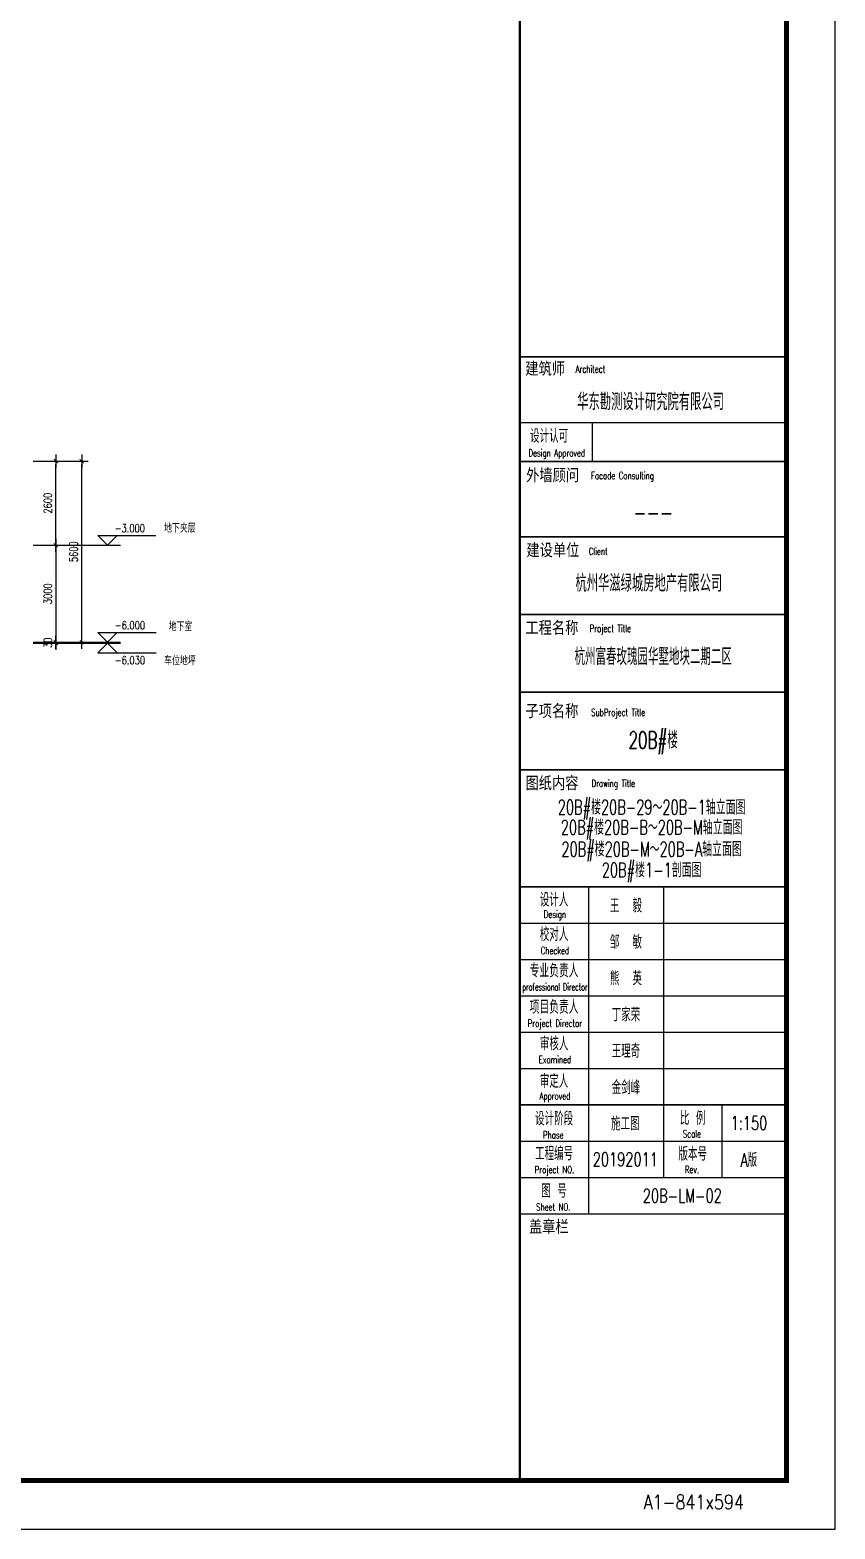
# Model space of a CAD drawing. Extents: x 296441 to 853063, y 459050 to 1117990.
# Drawn here: x 677015 to 701904, y 935057 to 981400 of the extents above; entities that cross this region are included whole.
import ezdxf
from ezdxf.enums import TextEntityAlignment as Align

# ---------------------------------------------------------------- set-up
doc = ezdxf.new("R2010")
doc.units = 0
doc.header["$LTSCALE"] = 1000
for name, color, linetype in [('17-ELEV$0$A-ANNO-LEVL', 3, 'Continuous'), ('17-ELEV$0$A-ANNO-LEVL-TEXT-3', 7, 'Continuous'), ('17-ELEV$0$A-ANNO-TEXT', 33, 'Continuous'), ('17-ELEV$0$G-GRID-DIMS', 3, 'Continuous'), ('ZT1_通用--图框---PM、LM、DY、JD', 150, 'Continuous')]:
    doc.layers.add(name, color=color, linetype=linetype)
doc.styles.add('17-ELEV$0$GOA_01_thin_0.75', font='romans.shx', dxfattribs={"width": 0.75, "bigfont": 'hzdx.shx'})
doc.styles.add('ZT_图框1', font='ROMANS', dxfattribs={"width": 0.8, "bigfont": 'CHINESE'})
doc.styles.add('ZT_图框2', font='', dxfattribs={"width": 0.8})
doc.styles.get('ZT_图框2').set_extended_font_data('NSimSun')
doc.dimstyles.new('17-ELEV$0$GOA_DIMN100', dxfattribs={"dimtxt": 250, "dimasz": 100, "dimexe": 200, "dimexo": 100, "dimgap": 75, "dimtad": 0, "dimdec": 0, "dimzin": 0, "dimdsep": 46, "dimtxsty": '17-ELEV$0$GOA_01_thin_0.75', "dimblk": '17-ELEV$0$TICK-3', "dimcen": 0, "dimclrd": 256, "dimclre": 256, "dimclrt": 7, "dimazin": 0, "dimtfac": 0.5, "dimtdec": 0, "dimtix": 1, "dimtmove": 2, "dimatfit": 2, "dimldrblk": '17-ELEV$0$TICK-arow', "dimfxl": 0, "dimtvp": 1, "dimtolj": 1, "dimtzin": 0, "dimlwd": -1, "dimlwe": -1, "dimarcsym": 0})

# ---------------------------------------------------------------- blocks, each defined once
blk = doc.blocks.new('ZT_A1标准图框')
for p, q in [((776.24, -365.96), (831.18, -365.96)), ((790.94, -365.96), (790.94, -374)), ((790.17, -461.62), (790.17, -506.58)), ((805.66, -461.62), (805.66, -506.58)), ((776.05, -469.11), (831, -469.11)), ((776.05, -476.61), (831, -476.61)), ((776.05, -484.1), (831, -484.1)), ((776.05, -491.59), (831, -491.59)), ((776.05, -499.08), (831, -499.08)), ((790.17, -506.58), (790.17, -529.05)), ((805.66, -506.58), (805.66, -521.56)), ((817.64, -506.58), (817.64, -521.56)), ((776.05, -514.07), (831, -514.07)), ((776.05, -521.56), (831, -521.56)), ((776.05, -529.05), (831, -529.05)), ((776.05, -529.05), (831, -529.05))]:
    blk.add_line(p, q)
blk.add_lwpolyline([(0, -594), (841, -594), (841, 0), (0, 0)], close=True)
at = {"const_width": 1}
blk.add_lwpolyline([(25, -584), (831, -584), (831, -10), (25, -10)], close=True, dxfattribs=at)
for points, const_width in [([(776.05, -10), (776.05, -584)], 0.5), ([(776.05, -352.41), (831, -352.41)], 0.35), ([(776.24, -374), (831.18, -374)], 0.35), ([(776.05, -389.53), (831, -389.53)], 0.35), ([(776.05, -405.53), (831, -405.53)], 0.35), ([(776.05, -421.53), (831, -421.53)], 0.35), ([(776.05, -437.53), (831, -437.53)], 0.35), ([(776.05, -461.62), (831, -461.62)], 0.35), ([(776.05, -506.58), (831, -506.58)], 0.35)]:
    blk.add_lwpolyline(points, dxfattribs=dict(const_width=const_width))
for s, height, style, width, p in [('建筑师', 2.5, 'ZT_图框2', 0.8, (781.26, -356.06)), ('Architect', 1.5, 'ZT_图框1', 0.7, (790.6, -355.68)), ('设计认可', 2.8, 'ZT_图框1', 0.7, (782.07, -370.12)), ('Design Approved', 1.5, 'ZT_图框1', 0.7, (783.65, -372.97)), ('外墙顾问', 2.5, 'ZT_图框2', 0.8, (782.8, -378.02)), ('Facade Consulting', 1.5, 'ZT_图框1', 0.7, (797.19, -377.64)), ('建设单位', 2.5, 'ZT_图框2', 0.8, (782.85, -393.47)), ('Client', 1.5, 'ZT_图框1', 0.7, (792.19, -393.25)), ('工程名称', 2.5, 'ZT_图框2', 0.8, (782.65, -409.47)), ('Project Title', 1.5, 'ZT_图框1', 0.7, (794.69, -409.14)), ('子项名称', 2.5, 'ZT_图框2', 0.8, (782.65, -426.62)), ('SubProject Title', 1.5, 'ZT_图框1', 0.7, (796.29, -426.44)), ('图纸内容', 2.5, 'ZT_图框2', 0.8, (782.66, -441.47)), ('Drawing Title', 1.5, 'ZT_图框1', 0.7, (795.3, -441.07)), ('设计人', 2.8, 'ZT_图框1', 0.7, (783.1, -465.71)), ('Design', 1.5, 'ZT_图框1', 0.7, (783.27, -468.04)), ('校对人', 2.8, 'ZT_图框1', 0.7, (783.1, -472.83)), ('Checked', 1.5, 'ZT_图框1', 0.7, (783.27, -475.53)), ('专业负责人', 2.8, 'ZT_图框1', 0.6, (783.1, -480.32)), ('professional Director', 1.5, 'ZT_图框1', 0.55, (783.27, -483.03)), ('项目负责人', 2.8, 'ZT_图框1', 0.6, (783.1, -487.81)), ('Project Director', 1.5, 'ZT_图框1', 0.7, (783.27, -490.52)), ('审核人', 2.8, 'ZT_图框1', 0.7, (783.1, -495.38)), ('Examined', 1.5, 'ZT_图框1', 0.7, (783.27, -498.01)), ('审定人', 2.8, 'ZT_图框1', 0.7, (783.1, -503.09)), ('Approved', 1.5, 'ZT_图框1', 0.7, (783.27, -505.5)), ('设计阶段', 2.8, 'ZT_图框1', 0.7, (783.1, -510.82)), ('比 例', 2.8, 'ZT_图框1', 0.7, (811.67, -510.72)), ('Phase', 1.5, 'ZT_图框1', 0.7, (782.93, -513.53)), ('Scale', 1.5, 'ZT_图框1', 0.7, (811.5, -513.31)), ('工程编号', 2.8, 'ZT_图框1', 0.7, (783.1, -518.01)), ('版本号', 2.8, 'ZT_图框1', 0.7, (811.67, -518.07)), ('Project NO.', 1.5, 'ZT_图框1', 0.7, (783.18, -520.69)), ('Rev.', 1.5, 'ZT_图框1', 0.7, (811.5, -520.66)), ('图 号', 2.8, 'ZT_图框1', 0.7, (783.1, -525.73)), ('Sheet NO.', 1.5, 'ZT_图框1', 0.7, (782.93, -528.38)), ('盖章栏', 2.5, 'ZT_图框2', 0.8, (782.01, -532.9))]:
    blk.add_text(s, height=height, dxfattribs=dict(style=style, width=width)).set_placement(p, align=Align.CENTER)
at = {"color": 190, "style": 'ZT_图框1', "width": 0.7}
for s, height, p in [('华东勘测设计研究院有限公司', 3.5, (802.99, -361.48)), ('杭州华滋绿城房地产有限公司 ', 3.5, (803.47, -398.88)), ('王  毅', 2.8, (797.91, -465.37)), ('邹  敏', 2.8, (797.91, -472.86)), ('熊  英', 2.8, (797.91, -480.35)), ('丁家荣', 2.8, (797.91, -487.85)), ('王理奇', 2.8, (797.91, -495.34)), ('金剑峰', 2.8, (797.91, -502.83)), ('施工图', 2.8, (797.78, -510.3)), ('20192011', 2.8, (797.78, -517.8))]:
    blk.add_text(s, height=height, dxfattribs=at).set_placement(p, align=Align.MIDDLE)
at = {"style": 'ZT_图框1', "width": 0.7}
blk.add_text('---', height=3.5, dxfattribs=at).set_placement((803.53, -384.51), align=Align.MIDDLE)
at = {"color": 190, "ltscale": 0.3, "style": 'ZT_图框1', "width": 0.65}
blk.add_text('杭州富春玫瑰园华墅地块二期二区', height=3.5, dxfattribs=at).set_placement((803.53, -414.01), align=Align.MIDDLE)
at = {"linetype": 'ByBlock', "style": 'ZT_图框1', "width": 0.8}
blk.add_text('A1-841x594', height=2.997, dxfattribs=at).set_placement((801.55, -589.94))
at = {"color": 70, "ltscale": 0.3, "style": 'ZT_图框1', "flags": 8}
for tag, width, p in [('子项名称', 0.65, (803.53, -431.64)), ('图名', 0.8, (803.53, -450.79))]:
    blk.add_attdef(tag, text='', height=3.5, dxfattribs=dict(at, width=width)).set_placement(p, align=Align.MIDDLE)
at = {"color": 70, "style": 'ZT_图框1', "width": 0.7, "flags": 8}
for tag, p in [('比例', (823.26, -510.32)), ('版本', (823.22, -517.8)), ('图号', (809.52, -525.31))]:
    blk.add_attdef(tag, text='', height=2.8, dxfattribs=at).set_placement(p, align=Align.MIDDLE)
blk = doc.blocks.new('17-ELEV$0$bz1')
at = {"layer": '17-ELEV$0$A-ANNO-LEVL'}
for p, q in [((300, 300), (-1500, 300)), ((0, 0), (-300, 300)), ((0, 0), (300, 300))]:
    blk.add_line(p, q, dxfattribs=at)
blk = doc.blocks.new('17-ELEV$0$TICK-3')
blk.add_line((2, 0), (-2, 0))
at = {"const_width": 0.3}
blk.add_lwpolyline([(0.6, 0.6), (-0.6, -0.6)], dxfattribs=at)
blk = doc.blocks.new('*D1627')
at = {"layer": '17-ELEV$0$G-GRID-DIMS', "transparency": 16777216}
for p, q in [((677815, 962571), (677815, 962671)), ((677115, 962471), (678015, 962471)), ((677115, 962441), (678015, 962441)), ((677815, 962441), (677815, 962471)), ((677815, 962341), (677815, 962241))]:
    blk.add_line(p, q, dxfattribs=at)
at = {"layer": 'Defpoints', "color": 0, "transparency": 16777216}
for p in [(677015, 962471), (677015, 962441), (677815, 962471)]:
    blk.add_point(p, dxfattribs=at)
at = {"layer": '17-ELEV$0$G-GRID-DIMS', "transparency": 16777216, "xscale": 100, "yscale": 100, "zscale": 100}
for p, rotation in [((677815, 962471), 270), ((677815, 962441), 90)]:
    blk.add_blockref('17-ELEV$0$TICK-3', p, dxfattribs=dict(at, rotation=rotation))
at = {"layer": '17-ELEV$0$G-GRID-DIMS', "color": 7, "transparency": 16777216, "insert": (677565, 962456), "char_height": 250, "attachment_point": 5, "rotation": 90, "style": '17-ELEV$0$GOA_01_thin_0.75'}
blk.add_mtext('\\A1;30', dxfattribs=at)
blk = doc.blocks.new('17-ELEV$0$TICK-arow')
blk.add_line((-1, 0), (0, 0))
blk.add_lwpolyline([(0, 0, 0, 1, 0), (-3, 0, 0, 0, 0)], format="xyseb")
blk = doc.blocks.new('*D1628')
at = {"layer": '17-ELEV$0$G-GRID-DIMS', "transparency": 16777216}
for p, q in [((677115, 965471), (678015, 965471)), ((677815, 965371), (677815, 962571)), ((677115, 962471), (678015, 962471))]:
    blk.add_line(p, q, dxfattribs=at)
at = {"layer": 'Defpoints', "color": 0, "transparency": 16777216}
for p in [(677015, 965471), (677015, 962471), (677815, 962471)]:
    blk.add_point(p, dxfattribs=at)
at = {"layer": '17-ELEV$0$G-GRID-DIMS', "transparency": 16777216, "xscale": 100, "yscale": 100, "zscale": 100}
for p, rotation in [((677815, 965471), 90), ((677815, 962471), 270)]:
    blk.add_blockref('17-ELEV$0$TICK-3', p, dxfattribs=dict(at, rotation=rotation))
at = {"layer": '17-ELEV$0$G-GRID-DIMS', "color": 7, "transparency": 16777216, "insert": (677565, 963971), "char_height": 250, "attachment_point": 5, "rotation": 90, "style": '17-ELEV$0$GOA_01_thin_0.75'}
blk.add_mtext('\\A1;3000', dxfattribs=at)
blk = doc.blocks.new('*D1629')
at = {"layer": '17-ELEV$0$G-GRID-DIMS', "transparency": 16777216}
for p, q in [((677115, 968071), (678815, 968071)), ((678615, 962571), (678615, 967971)), ((677115, 962471), (678815, 962471))]:
    blk.add_line(p, q, dxfattribs=at)
at = {"layer": 'Defpoints', "color": 0, "transparency": 16777216}
for p in [(677015, 968071), (678615, 968071), (677015, 962471)]:
    blk.add_point(p, dxfattribs=at)
at = {"layer": '17-ELEV$0$G-GRID-DIMS', "transparency": 16777216, "xscale": 100, "yscale": 100, "zscale": 100}
for p, rotation in [((678615, 968071), 90), ((678615, 962471), 270)]:
    blk.add_blockref('17-ELEV$0$TICK-3', p, dxfattribs=dict(at, rotation=rotation))
at = {"layer": '17-ELEV$0$G-GRID-DIMS', "color": 7, "transparency": 16777216, "insert": (678365, 965271), "char_height": 250, "attachment_point": 5, "rotation": 90, "style": '17-ELEV$0$GOA_01_thin_0.75'}
blk.add_mtext('\\A1;5600', dxfattribs=at)
blk = doc.blocks.new('*D1630')
at = {"layer": '17-ELEV$0$G-GRID-DIMS', "transparency": 16777216}
for p, q in [((677115, 968071), (678015, 968071)), ((677815, 965571), (677815, 967971)), ((677115, 965471), (678015, 965471))]:
    blk.add_line(p, q, dxfattribs=at)
at = {"layer": 'Defpoints', "color": 0, "transparency": 16777216}
for p in [(677015, 968071), (677815, 968071), (677015, 965471)]:
    blk.add_point(p, dxfattribs=at)
at = {"layer": '17-ELEV$0$G-GRID-DIMS', "transparency": 16777216, "xscale": 100, "yscale": 100, "zscale": 100}
for p, rotation in [((677815, 968071), 90), ((677815, 965471), 270)]:
    blk.add_blockref('17-ELEV$0$TICK-3', p, dxfattribs=dict(at, rotation=rotation))
at = {"layer": '17-ELEV$0$G-GRID-DIMS', "color": 7, "transparency": 16777216, "insert": (677565, 966771), "char_height": 250, "attachment_point": 5, "rotation": 90, "style": '17-ELEV$0$GOA_01_thin_0.75'}
blk.add_mtext('\\A1;2600', dxfattribs=at)

msp = doc.modelspace()

# ---------------------------------------------------------------- linework, layer by layer
at = {"layer": '17-ELEV$0$A-ANNO-LEVL'}
for p, q in [((677810.9, 965470.9), (679810.9, 965470.9)), ((677815, 962470.9), (679815, 962470.9)), ((677815, 962440.9), (679815, 962440.9))]:
    msp.add_line(p, q, dxfattribs=at)

# ---------------------------------------------------------------- block references
at = {"layer": '17-ELEV$0$A-ANNO-LEVL', "xscale": -1}
for p in [(679410.9, 965470.9), (679415, 962470.9)]:
    msp.add_blockref('17-ELEV$0$bz1', p, dxfattribs=at)
at = {"layer": '17-ELEV$0$A-ANNO-LEVL', "rotation": 180}
msp.add_blockref('17-ELEV$0$bz1', (679415, 962440.9), dxfattribs=at)
at = {"layer": 'ZT1_通用--图框---PM、LM、DY、JD', "ltscale": 10}
ref = msp.add_blockref('ZT_A1标准图框', (575753.8, 1024157.2), dxfattribs=dict(at, xscale=150, yscale=150, zscale=150))
ref.add_attrib('比例', '1:150', dxfattribs={"layer": '0', "color": 70, "height": 420, "style": 'ZT_图框1', "width": 0.7}).set_placement((699242.5, 947608.8), align=Align.MIDDLE)
ref.add_attrib('图号', '20B-LM-02', dxfattribs={"layer": '0', "color": 70, "height": 420, "style": 'ZT_图框1', "width": 0.7}).set_placement((697182, 945361), align=Align.MIDDLE)
ref.add_attrib('版本', 'A版', dxfattribs={"layer": '0', "color": 70, "height": 420, "style": 'ZT_图框1', "width": 0.7}).set_placement((699236.8, 946487.7), align=Align.MIDDLE)
ref.add_attrib('子项名称', '20B#楼', dxfattribs={"layer": '0', "color": 70, "ltscale": 0.3, "height": 525, "style": 'ZT_图框1', "width": 0.65}).set_placement((696282.9, 959411.2), align=Align.MIDDLE)

# ---------------------------------------------------------------- texts
at = {"layer": '17-ELEV$0$A-ANNO-LEVL-TEXT-3', "style": '17-ELEV$0$GOA_01_thin_0.75', "width": 0.75}
for s, p in [('-3.000', (679637.6, 965871)), ('-6.000', (679641.7, 962871)), ('-6.030', (679641.7, 961790.8))]:
    msp.add_text(s, height=250, dxfattribs=at).set_placement(p)
at = {"layer": '17-ELEV$0$A-ANNO-TEXT', "style": '17-ELEV$0$GOA_01_thin_0.75', "width": 0.75}
for s, p in [('地下夹层', (681162.1, 965863.2)), ('地下室', (681300.7, 962822.4)), ('车位地坪', (681164.2, 961763.8))]:
    msp.add_text(s, height=250, dxfattribs=at).set_placement(p)
at = {"layer": 'ZT1_通用--图框---PM、LM、DY、JD', "color": 70, "ltscale": 0.3, "style": 'ZT_图框1', "width": 0.65}
for s, p in [('20B#楼20B-29～20B-1轴立面图', (696235.2, 957371.3)), ('20B#楼20B-B～20B-M轴立面图', (696235.2, 956751.1)), ('20B#楼20B-M～20B-A轴立面图', (696235.2, 956076)), ('20B#楼1-1剖面图', (696235.2, 955431.2))]:
    msp.add_text(s, height=450, dxfattribs=at).set_placement(p, align=Align.MIDDLE_CENTER)

# ---------------------------------------------------------------- dimensions: what is measured, and where the dimension line sits
at = {"layer": '17-ELEV$0$G-GRID-DIMS'}
for base, p1, p2, angle, picture, middle in [((678615, 968070.9), (677015, 962470.9), (677015, 968070.9), 90, '*D1629', (678365, 965270.9)), ((677815, 968070.9), (677015, 965470.9), (677015, 968070.9), 90, '*D1630', (677565, 966770.9)), ((677815, 962470.9), (677015, 965470.9), (677015, 962470.9), 270, '*D1628', (677565, 963970.9)), ((677815, 962470.9), (677015, 962440.9), (677015, 962470.9), 90, '*D1627', (677565, 962455.9))]:
    dim = msp.add_linear_dim(base=base, p1=p1, p2=p2, angle=angle, dimstyle='17-ELEV$0$GOA_DIMN100', dxfattribs=at)
    dim.commit()
    dim.dimension.update_dxf_attribs({"geometry": picture, "text_midpoint": middle})

doc.saveas('drawing.dxf')
